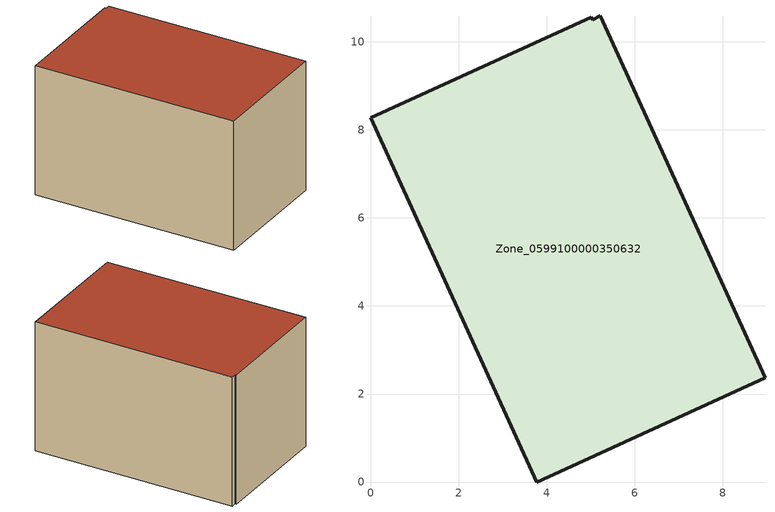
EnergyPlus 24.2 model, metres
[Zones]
Zone_0599100000350632
 floor ground (C_G): 5.22,10.59 8.96,2.37 3.77,0 0,8.27 5.02,10.56 5.04,10.5 z0
 wall outside (C_F): 3.77,0 8.96,2.37 5.22,10.59 5.04,10.5 5.02,10.56 0,8.27 3.77,0 z0:5.82
 roof outside (C_R): 8.96,2.37 5.22,10.59 5.04,10.5 5.02,10.56 0,8.27 3.77,0 z5.82
[BUILDING]
Pand.0599100000350632: North Axis=0; Terrain=City; Loads Convergence Tolerance Value=0.04; Temperature Convergence Tolerance Value=0.4; Solar Distribution=FullExterior; Maximum Number of Warmup Days=25; Minimum Number of Warmup Days=1
[Site:Location]
Rotterdam.The.Hague.AP_ZH_NLD Design_Conditions: Latitude=51.96; Longitude=4.45; Time Zone=1; Elevation=-4.5
[SITE:GROUNDTEMPERATURE:BUILDINGSURFACE]
18, 18, 18, 18, 18, 18, 18, 18, 18, 18, 18, 18
[MATERIAL] Thermal Absorptance=0.9; Solar Absorptance=0.7; Visible Absorptance=0.7
Name | Roughness | Thickness | Conductivity | Density | Specific Heat
G.TI.1992-2005 | MediumSmooth | 0.15 | 0.06 | 540 | 1210
F.TI.1992-2005 | Rough | 0.3 | 0.12 | 1920 | 840
R.TI.1992-2005 | MediumRough | 0.2 | 0.08 | 1500 | 1000
[CONSTRUCTION]
C_G: G.TI.1992-2005
C_F: F.TI.1992-2005
C_R: R.TI.1992-2005
[ZONE]
Zone_0599100000350632: Type=1; Multiplier=1; Ceiling Height=Autocalculate; Volume=Autocalculate; Floor Area=autocalculate; Part of Total Floor Area=Yes
[ZONEINFILTRATION:DESIGNFLOWRATE]
Infil_Zone_0599100000350632: Zone or ZoneList or Space or SpaceList=Zone_0599100000350632; Schedule=AlwaysOn; Design Flow Rate Calculation Method=Flow/Area; Flow Rate per Floor Area=0.0015; Constant Term Coefficient=1; Temperature Term Coefficient=0; Velocity Term Coefficient=0; Velocity Squared Term Coefficient=0
[HVACTEMPLATE:ZONE:IDEALLOADSAIRSYSTEM]
Zone_0599100000350632: Maximum Heating Supply Air Temperature=50; Minimum Cooling Supply Air Temperature=13; Maximum Heating Supply Air Humidity Ratio=0.0156; Minimum Cooling Supply Air Humidity Ratio=0.0077; Heating Limit=NoLimit; Cooling Limit=NoLimit; Dehumidification Control Type=ConstantSensibleHeatRatio; Cooling Sensible Heat Ratio=0.7; Dehumidification Setpoint=60; Humidification Control Type=None; Humidification Setpoint=30; Outdoor Air Method=None; Outdoor Air Flow Rate per Person=0.00944; Outdoor Air Flow Rate per Zone Floor Area=0; Outdoor Air Flow Rate per Zone=0; Demand Controlled Ventilation Type=None; Outdoor Air Economizer Type=NoEconomizer; Heat Recovery Type=None; Sensible Heat Recovery Effectiveness=0.7; Latent Heat Recovery Effectiveness=0.65
[ZONECONTROL:THERMOSTAT]
ThermostatControl_Zone_0599100000350632: Zone or ZoneList=Zone_0599100000350632; Control Type Schedule=DualSetpointControlType; Control 1=Thermostat_Zone_0599100000350632; Temperature Difference Between Cutout And Setpoint=0
[THERMOSTATSETPOINT:DUALSETPOINT]
Thermostat_Zone_0599100000350632: Heating Setpoint Temperature Schedule=HeatingSetpoint_Zone_0599100000350632; Cooling Setpoint Temperature Schedule=CoolingSetpoint_Zone_0599100000350632
[SCHEDULE:COMPACT]
HeatingSetpoint_Zone_0599100000350632: Through: 12/31, For: AllDays, Until: 24:00, 21
CoolingSetpoint_Zone_0599100000350632: Through: 12/31, For: AllDays, Until: 24:00, 24
DualSetpointControlType: Through: 12/31, For: AllDays, Until: 24:00, 4
AlwaysOn: Through: 12/31, For: AllDays, Until: 24:00, 1
